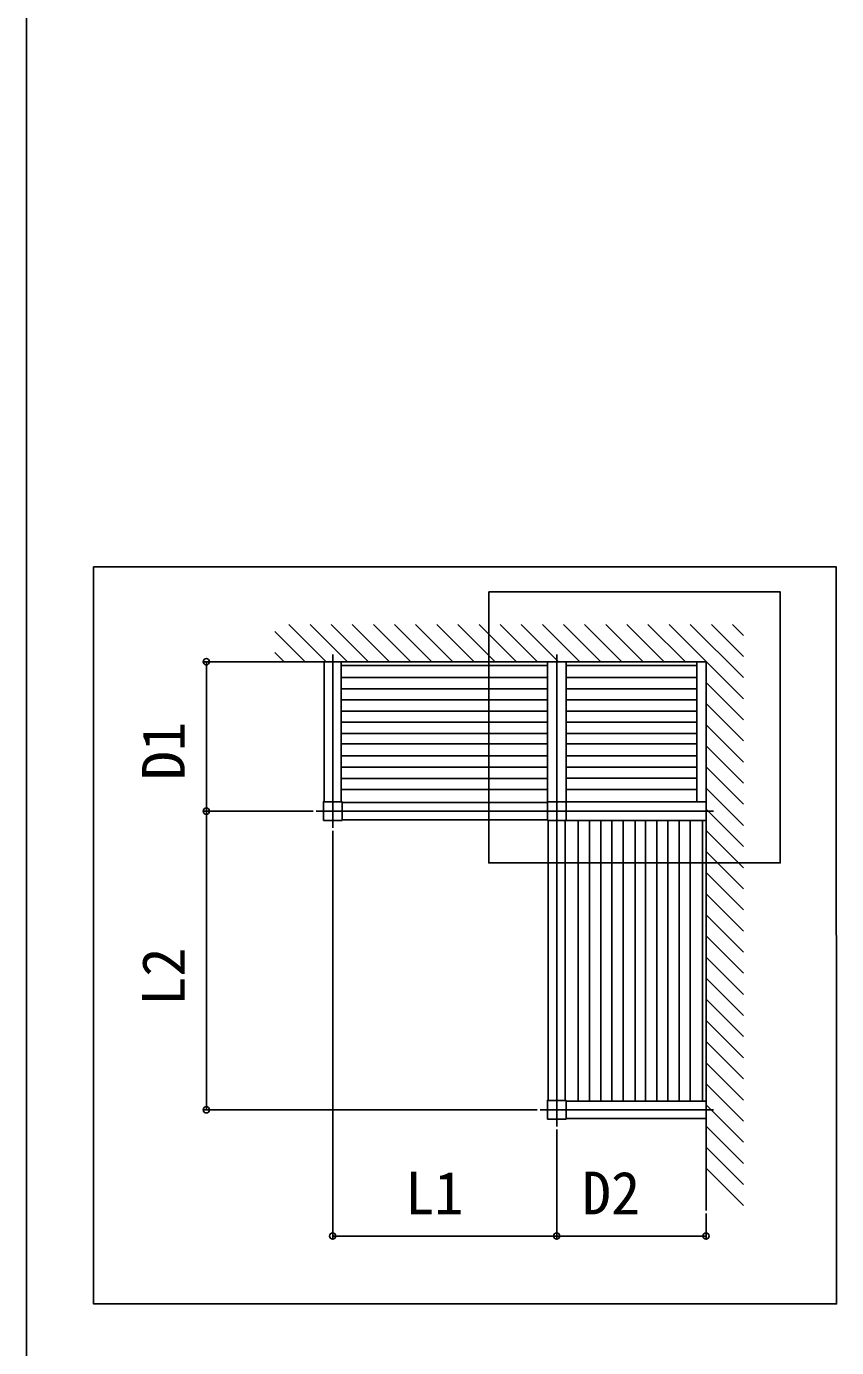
# Model space of a CAD drawing. Units: millimetres, scale not verified. Extents: x -875 to 875, y -1304 to 1297.
# Drawn here: x -875 to -597.8, y 402.7 to 854.7 of the extents above; entities that cross this region are included whole.
import ezdxf
from ezdxf.enums import TextEntityAlignment as Align

# ---------------------------------------------------------------- set-up
doc = ezdxf.new("R2010")
doc.units = ezdxf.units.MM
doc.header["$LTSCALE"] = 8
for name, color, linetype in [('0-4_YKK_12', 2, 'Continuous'), ('0-6_YKK_A1', 4, 'Continuous'), ('0-7_YKK_D', 6, 'Continuous'), ('0-8_YKK_ZWAK', 7, 'Continuous')]:
    doc.layers.add(name, color=color, linetype=linetype)
doc.styles.add('ＭＳ ゴシック', font='')
doc.styles.get('ＭＳ ゴシック').set_extended_font_data('MS Gothic')

msp = doc.modelspace()

# ---------------------------------------------------------------- linework, layer by layer
at = {"layer": '0-4_YKK_12'}
for p, q in [((-770.212, 580.536), (-770.212, 639.836)), ((-693.553, 478.325), (-693.553, 639.836)), ((-775.906, 586.23), (-639.948, 586.23)), ((-699.247, 484.019), (-639.948, 484.019))]:
    msp.add_line(p, q, dxfattribs=at)
msp.add_lwpolyline([(-716.82, 661.263), (-617.056, 661.263), (-617.056, 568.49), (-716.82, 568.49)], close=True, dxfattribs=at)
at = {"layer": '0-6_YKK_A1'}
for p, q in [((-790.003, 647.703), (-779.636, 637.336)), ((-785.185, 650.112), (-772.409, 637.336)), ((-777.958, 650.112), (-765.181, 637.336)), ((-770.73, 650.112), (-757.954, 637.336)), ((-763.503, 650.112), (-750.726, 637.336)), ((-756.275, 650.112), (-743.499, 637.336)), ((-749.048, 650.112), (-736.272, 637.336)), ((-741.821, 650.112), (-729.044, 637.336)), ((-734.593, 650.112), (-721.817, 637.336)), ((-727.366, 650.112), (-714.589, 637.336)), ((-720.138, 650.112), (-707.362, 637.336)), ((-712.911, 650.112), (-700.134, 637.336)), ((-705.683, 650.112), (-692.907, 637.336)), ((-698.456, 650.112), (-685.68, 637.336)), ((-691.229, 650.112), (-678.452, 637.336)), ((-684.001, 650.112), (-671.225, 637.336)), ((-676.774, 650.112), (-663.997, 637.336)), ((-669.546, 650.112), (-656.77, 637.336)), ((-662.319, 650.112), (-649.542, 637.336)), ((-655.091, 650.112), (-629.671, 624.692)), ((-647.864, 650.112), (-629.671, 631.919)), ((-640.637, 650.112), (-629.671, 639.147)), ((-633.409, 650.112), (-629.671, 646.374)), ((-790.003, 640.475), (-786.864, 637.336)), ((-773.16, 589.424), (-773.16, 637.336)), ((-767.263, 589.424), (-767.263, 637.336)), ((-767.263, 636.058), (-696.747, 636.058)), ((-696.747, 637.336), (-696.747, 583.036)), ((-690.359, 583.036), (-690.359, 637.336)), ((-690.359, 636.063), (-645.642, 636.063)), ((-673.857, 637.336), (-677.049, 637.336)), ((-677.049, 637.336), (-673.857, 637.336)), ((-658.952, 637.336), (-662.144, 637.336)), ((-662.144, 637.336), (-658.952, 637.336)), ((-645.642, 637.336), (-645.642, 589.424)), ((-767.263, 631.945), (-696.747, 631.945)), ((-690.359, 631.95), (-645.642, 631.95)), ((-642.448, 630.241), (-629.671, 617.464)), ((-767.263, 628.112), (-696.747, 628.112)), ((-767.263, 624.279), (-696.747, 624.279)), ((-690.359, 628.117), (-645.642, 628.117)), ((-690.359, 624.284), (-645.642, 624.284)), ((-767.263, 620.446), (-696.747, 620.446)), ((-690.359, 620.451), (-645.642, 620.451)), ((-642.448, 623.013), (-629.671, 610.237)), ((-767.263, 616.613), (-696.747, 616.613)), ((-690.359, 616.619), (-645.642, 616.619)), ((-642.448, 615.786), (-629.671, 603.01)), ((-767.263, 612.78), (-696.747, 612.78)), ((-690.359, 612.786), (-645.642, 612.786)), ((-767.263, 609.228), (-696.747, 609.228)), ((-690.359, 609.233), (-645.642, 609.233)), ((-642.448, 608.559), (-629.671, 595.782)), ((-767.263, 605.115), (-696.747, 605.115)), ((-767.263, 601.282), (-696.747, 601.282)), ((-690.359, 605.12), (-645.642, 605.12)), ((-690.359, 601.287), (-645.642, 601.287)), ((-642.448, 601.331), (-629.671, 588.555)), ((-767.263, 597.449), (-696.747, 597.449)), ((-690.359, 597.454), (-645.642, 597.454)), ((-767.263, 593.616), (-696.747, 593.616)), ((-690.359, 593.621), (-645.642, 593.621)), ((-642.448, 594.104), (-629.671, 581.327)), ((-696.747, 589.178), (-767.018, 589.178)), ((-642.448, 589.424), (-696.747, 589.424)), ((-696.747, 583.282), (-767.018, 583.282)), ((-642.448, 586.876), (-629.671, 574.1)), ((-696.747, 583.036), (-642.448, 583.036)), ((-696.502, 583.036), (-696.502, 487.213)), ((-690.605, 583.036), (-690.605, 487.213)), ((-686.168, 583.036), (-686.168, 486.967)), ((-682.335, 583.036), (-682.335, 486.967)), ((-678.502, 583.036), (-678.502, 486.967)), ((-674.669, 583.036), (-674.669, 486.967)), ((-670.836, 583.036), (-670.836, 486.967)), ((-666.723, 583.036), (-666.723, 486.967)), ((-663.17, 583.036), (-663.17, 486.967)), ((-659.337, 583.036), (-659.337, 486.967)), ((-655.504, 583.036), (-655.504, 486.967)), ((-651.671, 583.036), (-651.671, 486.967)), ((-647.838, 583.036), (-647.838, 486.967)), ((-643.725, 583.036), (-643.725, 486.967)), ((-642.448, 579.649), (-629.671, 566.873)), ((-642.448, 572.422), (-629.671, 559.645)), ((-642.448, 565.194), (-629.671, 552.418)), ((-642.448, 557.967), (-629.671, 545.19)), ((-642.448, 550.739), (-629.671, 537.963)), ((-642.448, 543.512), (-629.671, 530.735)), ((-642.448, 536.284), (-629.671, 523.508)), ((-642.448, 529.057), (-629.671, 516.281)), ((-642.448, 521.83), (-629.671, 509.053)), ((-642.448, 514.602), (-629.671, 501.826)), ((-642.448, 507.375), (-629.671, 494.598)), ((-642.448, 500.147), (-629.671, 487.371)), ((-642.448, 492.92), (-629.671, 480.143)), ((-642.448, 486.967), (-690.359, 486.967)), ((-642.448, 485.692), (-629.671, 472.916)), ((-693.553, 480.78), (-693.553, 481.196)), ((-642.448, 481.07), (-690.359, 481.07)), ((-642.448, 478.465), (-629.671, 465.689)), ((-642.448, 471.238), (-629.671, 458.461)), ((-642.448, 464.01), (-629.671, 451.234))]:
    msp.add_line(p, q, dxfattribs=at)
for points in [[(-851.994, 669.8), (-597.878, 669.8), (-597.793, 417.586), (-851.994, 417.586)], [(-645.642, 637.336), (-690.359, 637.336), (-690.359, 636.063), (-645.642, 636.063)], [(-642.45, 589.424), (-645.642, 589.424), (-645.642, 637.332), (-642.45, 637.332)], [(-773.406, 583.036), (-767.018, 583.036), (-767.018, 589.424), (-773.406, 589.424)], [(-690.359, 589.424), (-696.747, 589.424), (-696.747, 583.036), (-690.359, 583.036)], [(-642.448, 589.424), (-690.359, 589.424), (-690.359, 583.036), (-642.448, 583.036)], [(-696.747, 480.825), (-690.359, 480.825), (-690.359, 487.213), (-696.747, 487.213)]]:
    msp.add_lwpolyline(points, close=True, dxfattribs=at)
msp.add_lwpolyline([(-642.448, 449.555), (-642.448, 637.336), (-790.003, 637.336)], dxfattribs=at)
at = {"layer": '0-7_YKK_D'}
for p, q in [((-774.16, 637.336), (-814.406, 637.336)), ((-813.406, 637.336), (-813.406, 586.23)), ((-776.906, 586.23), (-814.406, 586.23)), ((-776.906, 586.23), (-814.406, 586.23)), ((-813.406, 586.23), (-813.406, 484.019)), ((-770.212, 579.536), (-770.212, 439.825)), ((-700.247, 484.019), (-814.406, 484.019)), ((-693.553, 477.325), (-693.553, 439.825)), ((-693.553, 476.325), (-693.553, 439.825)), ((-642.448, 448.555), (-642.448, 439.825)), ((-770.212, 440.825), (-693.553, 440.825)), ((-693.553, 440.825), (-642.448, 440.825))]:
    msp.add_line(p, q, dxfattribs=at)
for centre in [(-813.406, 637.336), (-813.406, 586.23), (-813.406, 586.23), (-813.406, 484.019), (-770.212, 440.825), (-693.553, 440.825), (-693.553, 440.825), (-642.448, 440.825)]:
    msp.add_circle(centre, 1.075, dxfattribs=at)
at = {"layer": '0-8_YKK_ZWAK'}
msp.add_line((-875, 1245.8), (-875, -1304.2), dxfattribs=at)

# ---------------------------------------------------------------- texts
at = {"layer": '0-7_YKK_D', "style": 'ＭＳ ゴシック'}
for s, p in [('D1', (-816.406, 596.84)), ('L2', (-816.406, 519.613))]:
    msp.add_text(s, height=14.66, rotation=90, dxfattribs=at).set_placement(p, align=Align.BOTTOM_LEFT)
for s, p in [('L1', (-745.405, 443.825)), ('D2', (-684.932, 443.825))]:
    msp.add_text(s, height=14.66, dxfattribs=at).set_placement(p, align=Align.BOTTOM_LEFT)

doc.saveas('drawing.dxf')
